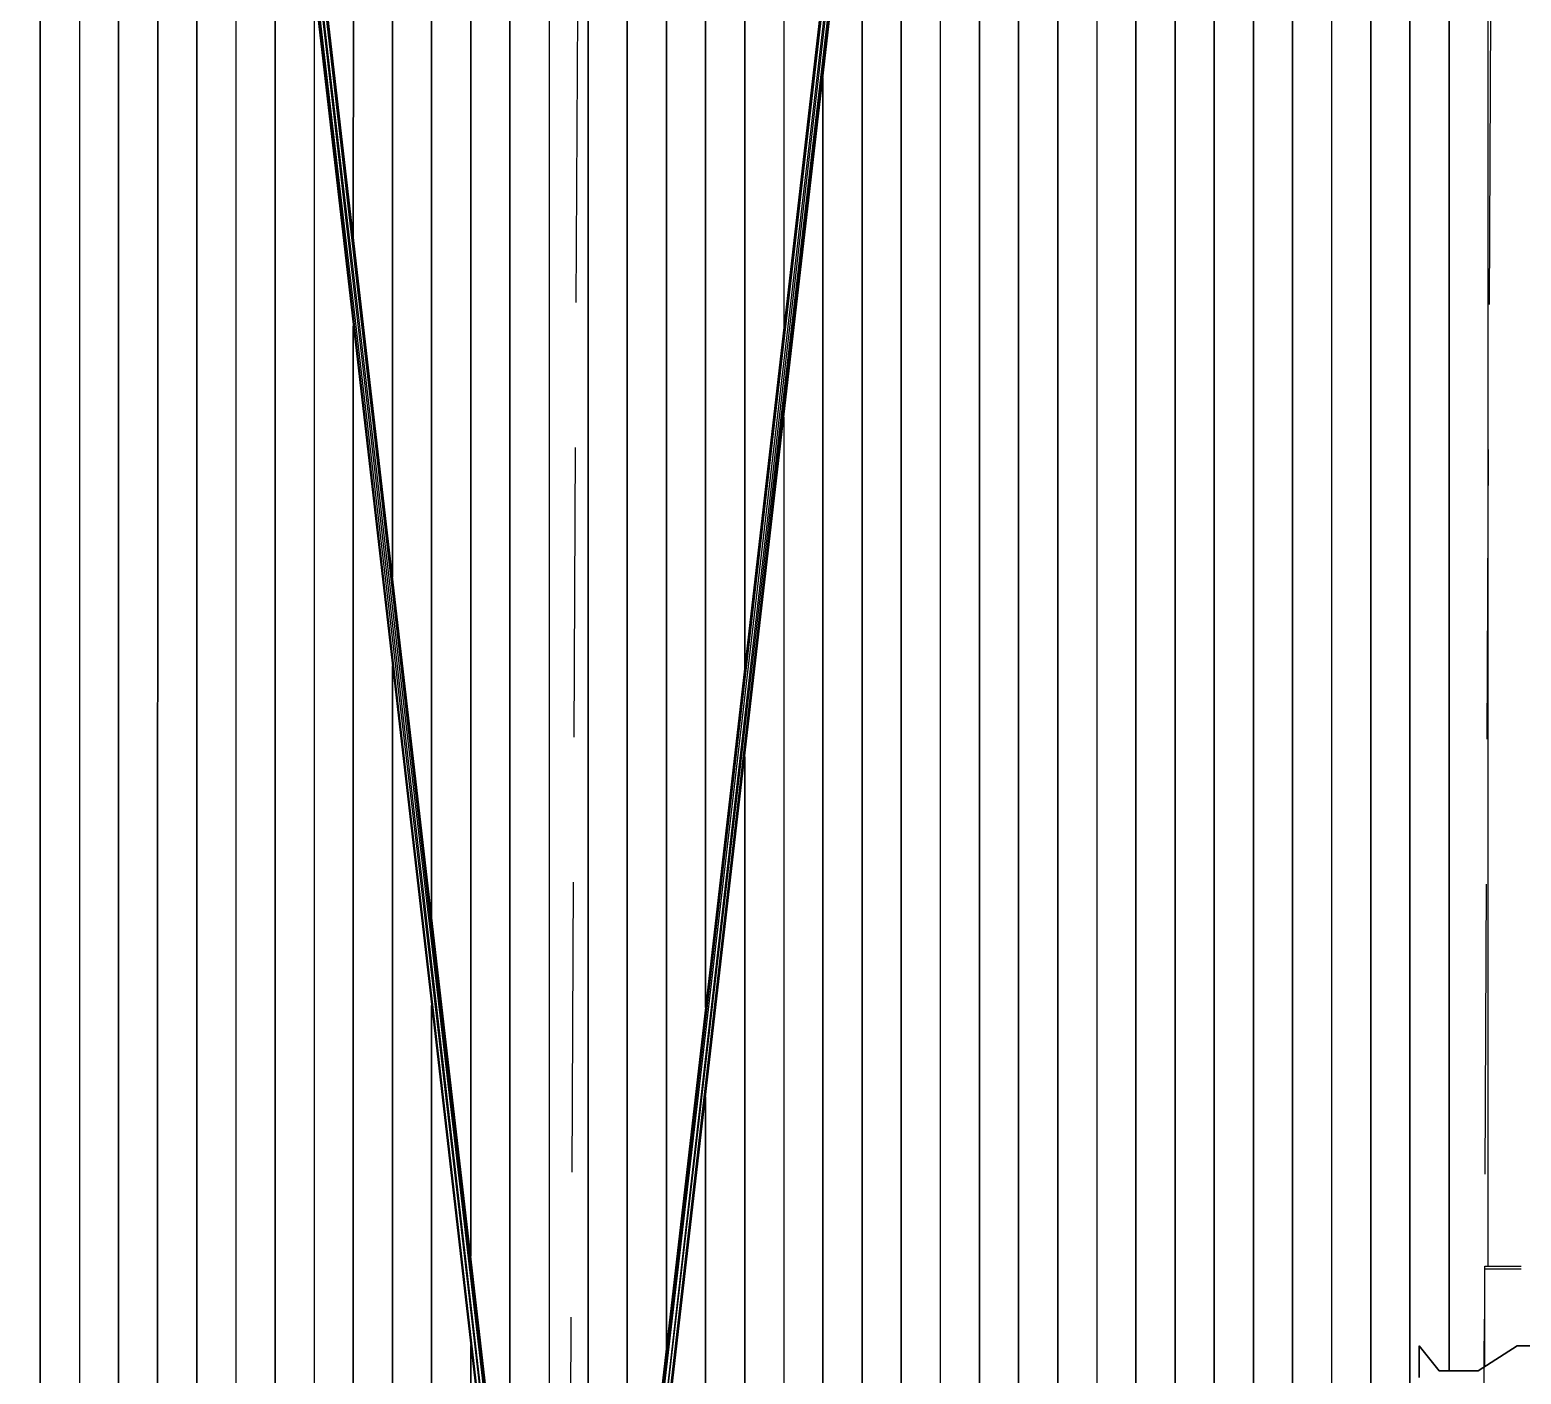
# Model space of a CAD drawing. Header units: millimetres. Extents: x -4997 to -4876, y -8737 to -8661.
# Drawn here: x -4937.336 to -4934.069, y -8699.947 to -8697.002 of the extents above; entities that cross this region are included whole.
import ezdxf

# ---------------------------------------------------------------- set-up
doc = ezdxf.new("R2010")
doc.units = ezdxf.units.MM
doc.header["$LTSCALE"] = 0.1
doc.linetypes.add('HIDDEN', pattern=[9.525, 6.35, -3.175])
for name, color, linetype in [('cobertura nova', 4, 'Continuous'), ('hachuras cobertura', 251, 'Continuous'), ('imagem', 7, 'Continuous'), ('layout cobertura', 251, 'Continuous')]:
    doc.layers.add(name, color=color, linetype=linetype)
picture_1 = doc.add_image_def('image1.jpg', size_in_pixel=(1920, 1080))

msp = doc.modelspace()

# ---------------------------------------------------------------- linework, layer by layer
at = {"layer": 'cobertura nova'}
for p, q in [((-4936.927, -8695.048), (-4936.2922, -8700.5599)), ((-4936.2894, -8700.5599), (-4936.927, -8695.048)), ((-4936.2818, -8700.5599), (-4936.9237, -8695.0536)), ((-4936.2894, -8700.5599), (-4936.9237, -8695.0536)), ((-4936.2736, -8700.5599), (-4936.9157, -8695.0559)), ((-4936.9157, -8695.0559), (-4936.2817, -8700.5599)), ((-4936.2697, -8700.5599), (-4936.9078, -8695.0536)), ((-4936.9078, -8695.0536), (-4936.2735, -8700.5599)), ((-4936.2697, -8700.5599), (-4936.9045, -8695.048)), ((-4935.384, -8695.048), (-4936.0189, -8700.5599)), ((-4935.3807, -8695.0536), (-4936.0188, -8700.5599)), ((-4936.015, -8700.5599), (-4935.3807, -8695.0536)), ((-4935.3727, -8695.0559), (-4936.0149, -8700.5599)), ((-4935.3727, -8695.0559), (-4936.0069, -8700.5599)), ((-4935.3648, -8695.0536), (-4936.0068, -8700.5599)), ((-4935.9991, -8700.5599), (-4935.3615, -8695.048)), ((-4935.9991, -8700.5599), (-4935.3648, -8695.0536)), ((-4935.9964, -8700.5599), (-4935.3615, -8695.048)), ((-4934.1491, -8699.7169), (-4934.1491, -8699.7103)), ((-4934.1491, -8699.7103), (-4934.0691, -8699.7103)), ((-4934.0691, -8699.7169), (-4934.1491, -8699.7169)), ((-4934.1491, -8699.93), (-4934.1491, -8699.7169)), ((-4936.37, -8699.8838), (-4936.37, -8700.166)), ((-4934.2927, -8699.9544), (-4934.2926, -8699.8847)), ((-4934.2926, -8699.8847), (-4934.2927, -8699.9544)), ((-4934.2926, -8699.8847), (-4934.2491, -8699.9391)), ((-4934.2926, -8699.8847), (-4934.2926, -8699.8847)), ((-4934.2491, -8699.9391), (-4934.2926, -8699.8847)), ((-4934.1634, -8699.9391), (-4934.0777, -8699.8847)), ((-4934.0777, -8699.8847), (-4934.1634, -8699.9391)), ((-4934.0777, -8699.8847), (-4933.992, -8699.8847)), ((-4933.992, -8699.8847), (-4934.0777, -8699.8847)), ((-4934.0777, -8699.8847), (-4934.0777, -8699.8847)), ((-4934.2491, -8699.9391), (-4934.1634, -8699.9391)), ((-4934.1634, -8699.9391), (-4934.2491, -8699.9391)), ((-4934.2491, -8699.9391), (-4934.2491, -8699.9391)), ((-4934.1634, -8699.9391), (-4934.1634, -8699.9391))]:
    msp.add_line(p, q, dxfattribs=at)
at = {"layer": 'hachuras cobertura'}
for p, q in [((-4937.2271, -8692.5065), (-4937.2272, -8700.1483)), ((-4937.1414, -8692.5065), (-4937.1415, -8700.1483)), ((-4937.1415, -8700.1483), (-4937.1414, -8692.5065)), ((-4936.5414, -8692.5065), (-4936.5415, -8698.2001)), ((-4936.5415, -8698.2001), (-4936.5414, -8692.5065)), ((-4936.4557, -8692.5065), (-4936.4558, -8698.9443)), ((-4936.4558, -8698.9443), (-4936.4557, -8692.5065)), ((-4936.1986, -8692.5065), (-4936.1986, -8700.1483)), ((-4936.1128, -8692.5065), (-4936.1129, -8700.1483)), ((-4936.1129, -8700.1483), (-4936.1128, -8692.5065)), ((-4935.8557, -8692.5065), (-4935.8558, -8699.1439)), ((-4935.8558, -8699.1439), (-4935.8557, -8692.5065)), ((-4935.77, -8692.5065), (-4935.77, -8698.3997)), ((-4935.77, -8698.3997), (-4935.77, -8692.5065)), ((-4935.17, -8692.5065), (-4935.17, -8700.1483)), ((-4935.17, -8700.1483), (-4935.17, -8692.5065)), ((-4935.0843, -8692.5065), (-4935.0843, -8700.1483)), ((-4935.0843, -8700.1483), (-4935.0843, -8692.5065)), ((-4934.8271, -8692.5065), (-4934.8272, -8700.1483)), ((-4934.8272, -8700.1483), (-4934.8271, -8692.5065)), ((-4934.7414, -8692.5065), (-4934.7415, -8700.1483)), ((-4934.7415, -8700.1483), (-4934.7414, -8692.5065)), ((-4934.4843, -8692.5065), (-4934.4843, -8700.1483)), ((-4934.3986, -8692.5065), (-4934.3986, -8700.1483)), ((-4934.3986, -8700.1483), (-4934.3986, -8692.5065)), ((-4934.1415, -8699.7103), (-4934.1414, -8692.5065)), ((-4937.3128, -8692.5242), (-4937.3129, -8700.166)), ((-4937.3129, -8700.166), (-4937.3128, -8692.5242)), ((-4937.0557, -8692.5242), (-4937.0558, -8700.166)), ((-4937.0558, -8700.166), (-4937.0557, -8692.5242)), ((-4936.97, -8692.5242), (-4936.97, -8700.166)), ((-4936.97, -8700.166), (-4936.97, -8692.5242)), ((-4936.6271, -8692.5242), (-4936.6272, -8697.4559)), ((-4936.6272, -8697.4559), (-4936.6271, -8692.5242)), ((-4936.37, -8692.5242), (-4936.37, -8699.6885)), ((-4936.37, -8699.6885), (-4936.37, -8692.5242)), ((-4936.2843, -8692.5242), (-4936.2843, -8700.166)), ((-4936.2843, -8700.166), (-4936.2843, -8692.5242)), ((-4936.0271, -8692.5242), (-4936.0272, -8700.166)), ((-4936.0272, -8700.166), (-4936.0271, -8692.5242)), ((-4935.9414, -8692.5242), (-4935.9415, -8699.8881)), ((-4935.9415, -8699.8881), (-4935.9414, -8692.5242)), ((-4935.6843, -8692.5242), (-4935.6843, -8697.6555)), ((-4935.3414, -8692.5242), (-4935.3415, -8700.166)), ((-4935.2557, -8692.5242), (-4935.2558, -8700.166)), ((-4935.2558, -8700.166), (-4935.2557, -8692.5242)), ((-4934.9986, -8692.5242), (-4934.9986, -8700.166)), ((-4934.9128, -8692.5242), (-4934.9129, -8700.166)), ((-4934.9129, -8700.166), (-4934.9128, -8692.5242)), ((-4934.6557, -8692.5242), (-4934.6558, -8700.166)), ((-4934.6558, -8700.166), (-4934.6557, -8692.5242)), ((-4934.57, -8692.5242), (-4934.57, -8700.166)), ((-4934.57, -8700.166), (-4934.57, -8692.5242)), ((-4934.3128, -8692.5242), (-4934.3129, -8700.166)), ((-4934.3129, -8700.166), (-4934.3128, -8692.5242)), ((-4934.2271, -8692.5242), (-4934.2272, -8699.9391)), ((-4934.2272, -8699.9391), (-4934.2271, -8692.5242)), ((-4936.8843, -8695.4185), (-4936.8843, -8700.1483)), ((-4935.4272, -8695.6181), (-4935.4272, -8700.1483)), ((-4935.4272, -8700.1483), (-4935.4272, -8695.6181)), ((-4936.7986, -8696.1627), (-4936.7986, -8700.1483)), ((-4936.7986, -8700.1483), (-4936.7986, -8696.1627)), ((-4935.5129, -8696.3623), (-4935.5129, -8700.1483)), ((-4935.5129, -8700.1483), (-4935.5129, -8696.3623)), ((-4936.7129, -8696.9069), (-4936.7129, -8700.166)), ((-4935.5986, -8697.1065), (-4935.5986, -8700.166)), ((-4935.5986, -8700.166), (-4935.5986, -8697.1065)), ((-4936.6272, -8697.6511), (-4936.6272, -8700.166)), ((-4936.6272, -8700.166), (-4936.6272, -8697.6511)), ((-4935.6843, -8697.8507), (-4935.6843, -8700.166)), ((-4936.5415, -8698.3953), (-4936.5415, -8700.1483)), ((-4936.5415, -8700.1483), (-4936.5415, -8698.3953)), ((-4935.77, -8698.5949), (-4935.77, -8700.1483)), ((-4935.77, -8700.1483), (-4935.77, -8698.5949)), ((-4936.4558, -8699.1395), (-4936.4558, -8700.1483)), ((-4936.4558, -8700.1483), (-4936.4558, -8699.1395)), ((-4935.8558, -8699.3391), (-4935.8558, -8700.1483)), ((-4935.8558, -8700.1483), (-4935.8558, -8699.3391)), ((-4936.37, -8700.166), (-4936.37, -8699.8838))]:
    msp.add_line(p, q, dxfattribs=at)
at = {"layer": 'layout cobertura', "linetype": 'HIDDEN'}
for p, q in [((-4936.3311, -8736.6512), (-4936.0049, -8670.3911)), ((-4934.1951, -8709.0335), (-4934.1163, -8693.0337))]:
    msp.add_line(p, q, dxfattribs=at)

# ---------------------------------------------------------------- pictures from other files: only their frames are drawn
at = {"layer": 'imagem'}
image = msp.add_image(picture_1, insert=(-4995.0367, -8736.0525), size_in_units=(116.4021, 65.4762), dxfattribs=at)
image.dxf.flags = 7

doc.saveas('drawing.dxf')
